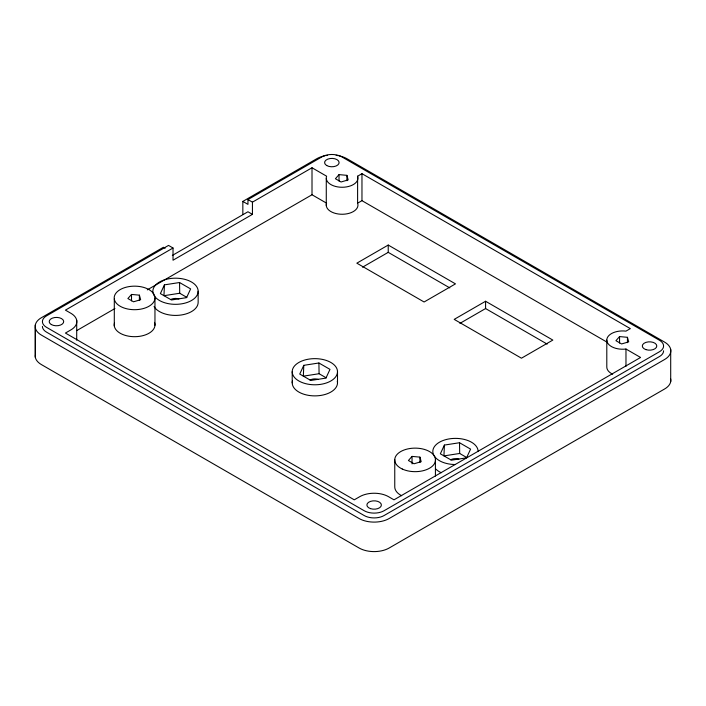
<?xml version="1.0" encoding="UTF-8"?>
<svg xmlns="http://www.w3.org/2000/svg" width="706" height="706" viewBox="0 0 706 706"><rect width="100%" height="100%" fill="white"/><g stroke="black" fill="none" stroke-linecap="round" stroke-linejoin="round"><path stroke-width="1.06" d="M35.3 357.271L35.3 327.778M459.906 323.383L485.578 308.557L485.578 301.259L552.833 340.08L521.452 358.207L454.196 319.377L485.578 301.259M164.427 284.862L160.377 293.599L171.452 299.988L186.569 297.65L190.62 288.913L179.553 282.524L164.427 284.862L163.969 295.69L179.721 293.255L186.816 297.35M303.792 365.329L299.741 374.056L310.808 380.446L325.934 378.107L329.984 369.379L318.909 362.99L303.792 365.329L303.333 376.157L319.086 373.721L326.181 377.816M444.401 445.071L440.35 453.799L451.416 460.188L466.534 457.85L470.584 449.122L459.518 442.733L444.401 445.071L443.942 455.899L459.685 453.464L466.781 457.559M131.51 294.437L127.883 298.541L133.531 301.797L140.644 299.706L139.4 295.152L131.51 294.437L131.51 300.862M339.03 174.62L335.403 178.733L341.051 181.989L348.164 179.898L346.92 175.344L339.03 174.62L339.03 181.054M412.039 456.403L408.421 460.506L414.069 463.771L421.182 461.671L419.929 457.117L412.039 456.403L412.039 463.904M619.559 336.585L615.941 340.698L621.58 343.954L628.702 341.863L627.449 337.309L619.559 336.585L619.559 343.019M242.838 214.518L242.838 201.413L316.809 158.7A21.286 12.293 0 0 1 324.831 155.797M242.838 201.413L247.956 204.369L247.956 199.569L321.936 156.856A14.041 8.11 0 0 1 341.792 156.856L659.475 340.266A14.041 8.11 0 0 1 659.475 351.729L384.064 510.738A14.041 8.11 0 0 1 364.208 510.738L46.525 327.328A14.041 8.11 0 0 1 46.525 315.864L168.54 245.414L173.023 248.009L173.023 260.214L252.439 214.359L252.439 202.154L312.008 167.763L326.613 176.2A15.85 9.152 0 0 0 342.11 187.266A15.85 9.152 0 0 0 357.607 176.2L361.966 173.676L630.334 328.617L625.975 331.132A15.85 9.152 0 0 0 606.798 340.08L606.798 367.076A15.85 9.152 0 0 0 612.684 374.198M173.023 248.009L65.42 310.128L70.865 313.27A20.377 11.764 0 0 1 70.865 329.914L65.42 333.055L354.28 499.83L359.725 496.689A20.377 11.764 0 0 1 388.547 496.689L393.992 499.83L640.58 357.465L625.975 349.029A15.85 9.152 0 0 1 606.798 340.08M172.317 255.44L247.956 211.765L252.439 214.359M76.848 330.532L114.928 308.54M147.298 289.857L312.008 194.759L326.613 203.187M326.384 203.955A15.85 9.152 0 0 0 342.781 214.253A15.85 9.152 0 0 0 357.607 203.187L361.966 200.672L606.454 341.828M388.229 245.053L356.839 263.17L424.094 301.991L455.476 283.874L388.229 245.053L388.229 252.351L449.793 287.898M362.549 267.177L388.229 252.351M485.578 308.557L547.15 344.104M247.956 199.569L252.439 202.154M165.125 248.256L163.413 247.268L41.398 317.709A21.286 12.293 0 0 0 41.398 335.094L359.08 518.504A21.286 12.293 0 0 0 389.191 518.504L664.602 359.495A21.286 12.293 0 0 0 664.602 342.119L346.92 158.7A21.286 12.293 0 0 0 338.898 155.797M459.518 442.733L459.685 453.464M318.909 362.99L319.086 373.721M179.553 282.524L179.721 293.255M670.7 349.435L670.7 381.672M627.449 337.309L627.449 342.666M625.975 349.029L625.975 366.308M435.417 458.785L435.417 476.065M419.929 457.117L419.929 462.483M394.76 459.527L394.76 486.522A20.377 11.764 0 0 0 401.652 495.718M361.966 173.676L361.966 200.672M357.607 176.2L357.607 203.187M346.92 175.344L346.92 180.701M337.503 371.718A22.645 13.07 0 0 1 303.536 383.04A22.645 13.07 0 0 1 303.536 360.395A22.645 13.07 0 0 1 337.503 371.718L337.503 382.811M326.278 178.512L326.278 205.508M312.008 167.763L312.008 194.759M292.213 371.718L292.213 382.811M198.148 291.26L198.148 302.353A22.645 13.07 0 0 1 179.183 315.247A22.645 13.07 0 0 1 154.058 306.545M154.958 298.294A20.377 11.764 0 0 1 123.85 307.931A20.377 11.764 0 0 1 124.962 287.554A20.377 11.764 0 0 1 154.958 298.294L154.958 325.289M139.4 295.152L139.4 300.518M114.301 299.035L114.301 326.031M76.707 320.277L76.707 340.186M35.3 325.025L35.3 354.518A21.286 12.293 0 0 0 41.398 364.587L359.08 547.997A21.286 12.293 0 0 0 389.191 547.997L664.602 388.988A21.286 12.293 0 0 0 670.7 378.928M663.587 350.811A14.041 8.11 0 0 1 659.475 356.539L384.064 515.548A14.041 8.11 0 0 1 364.208 515.548L46.525 332.129A14.041 8.11 0 0 1 42.413 326.401M154.482 322.36A20.377 11.764 0 0 1 135.234 336.683A20.377 11.764 0 0 1 114.46 323.083M325.74 155.62A21.286 12.293 0 0 1 327.593 155.355M336.135 155.355A21.286 12.293 0 0 1 337.989 155.62M337.309 381.108A22.645 13.07 0 0 1 314.858 395.881A22.645 13.07 0 0 1 292.408 381.108M441.215 472.711A22.645 13.07 0 0 1 435.858 469.093M170.693 299.573A6.795 3.918 0 0 1 178.9 298.956M310.058 380.04A6.795 3.918 0 0 1 318.256 379.413M450.666 459.782A6.795 3.918 0 0 1 458.865 459.156M455.467 464.53A22.645 13.07 0 0 1 432.822 451.461A22.645 13.07 0 0 1 455.467 438.382A22.645 13.07 0 0 1 478.112 451.461M153.29 293.811A22.645 13.07 0 0 1 182.307 278.791A22.645 13.07 0 0 1 191.158 300.703A22.645 13.07 0 0 1 153.626 294.64M402.305 469.04A20.377 11.764 0 0 0 435.258 461.733A20.377 11.764 0 0 0 407.821 448.91A20.377 11.764 0 0 0 402.305 469.04M51.326 324.548A7.245 4.183 0 0 0 63.452 322.677A7.245 4.183 0 0 0 54.574 317.55A7.245 4.183 0 0 0 51.326 324.548M370.509 508.629A7.245 4.183 0 0 0 381.381 505.011A7.245 4.183 0 0 0 370.509 501.384A7.245 4.183 0 0 0 370.509 508.629M645.928 349.62A7.245 4.183 0 0 0 656.792 346.002A7.245 4.183 0 0 0 645.928 342.375A7.245 4.183 0 0 0 645.928 349.62M326.737 165.548A7.245 4.183 0 0 0 338.862 163.668A7.245 4.183 0 0 0 329.984 158.541A7.245 4.183 0 0 0 326.737 165.548"/></g></svg>
